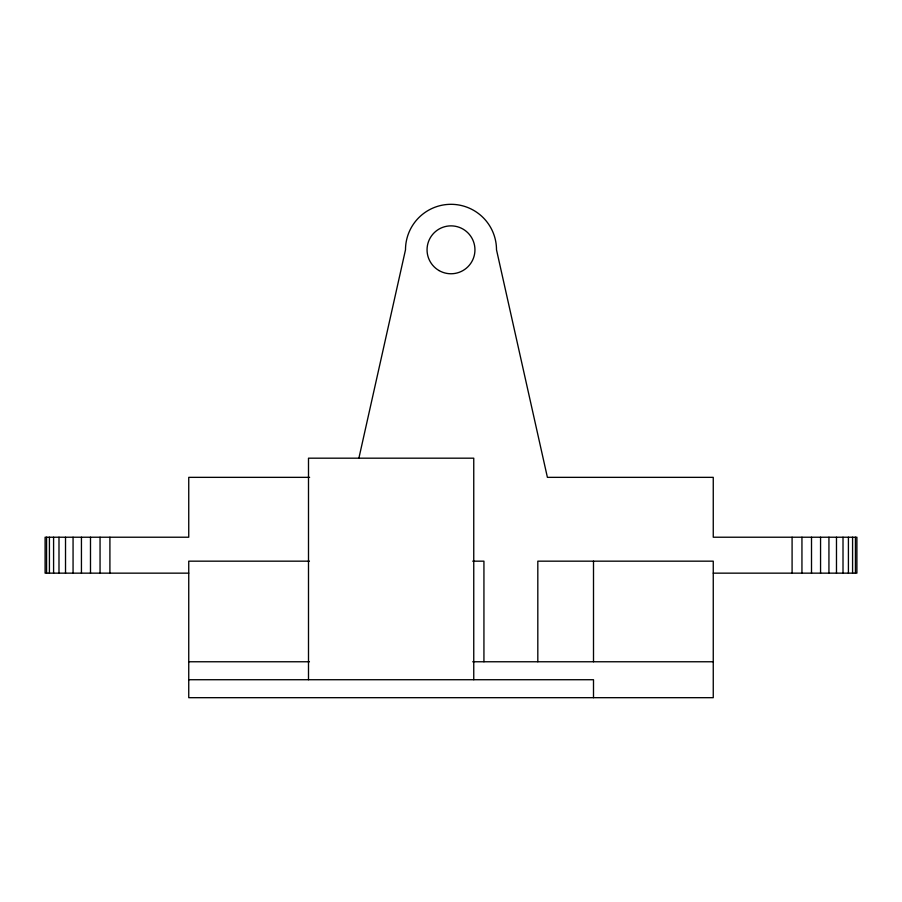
<?xml version="1.0" encoding="UTF-8"?>
<svg xmlns="http://www.w3.org/2000/svg" width="902" height="902" viewBox="0 0 902 902"><rect width="100%" height="100%" fill="white"/><g stroke="black" fill="none" stroke-linecap="round" stroke-linejoin="round"><path stroke-width="1.35" d="M358.895 458.16L405.494 249.82A45.506 45.506 0 0 1 451 204.314A45.506 45.506 0 0 1 496.506 249.82L547.401 477.35L713.256 477.35L713.256 537.22L856.9 537.22L856.9 573.153L713.256 573.153M309.623 477.35L188.744 477.35L188.744 537.22L45.1 537.22L45.1 573.153L188.744 573.153M309.442 561.168L188.744 561.168L188.744 697.686L713.256 697.686L713.256 561.168L537.817 561.168L537.817 661.764M472.716 561.168L483.934 561.168L483.934 661.764M188.744 661.764L309.442 661.764M472.716 661.764L713.256 661.764M188.744 679.725L593.505 679.725L593.505 697.686M855.434 537.22L855.434 573.153M852.582 537.22L852.582 573.153M848.41 537.22L848.41 573.153M843.009 537.22L843.009 573.153M836.481 537.22L836.481 573.153M828.938 537.22L828.938 573.153M820.561 537.22L820.561 573.153M811.507 537.22L811.507 573.153M801.946 537.22L801.946 573.153M792.091 537.22L792.091 573.153M593.505 561.168L593.505 661.764M473.753 679.725L473.753 458.182L308.495 458.182L308.495 679.725M109.909 537.22L109.909 573.153M100.054 537.22L100.054 573.153M90.493 537.22L90.493 573.153M81.439 537.22L81.439 573.153M73.062 537.22L73.062 573.153M65.519 537.22L65.519 573.153M58.991 537.22L58.991 573.153M53.59 537.22L53.59 573.153M49.418 537.22L49.418 573.153M46.566 537.22L46.566 573.153M439.026 270.555A23.948 23.948 0 0 0 474.948 249.82A23.948 23.948 0 0 0 439.026 229.074A23.948 23.948 0 0 0 439.026 270.555"/></g></svg>
